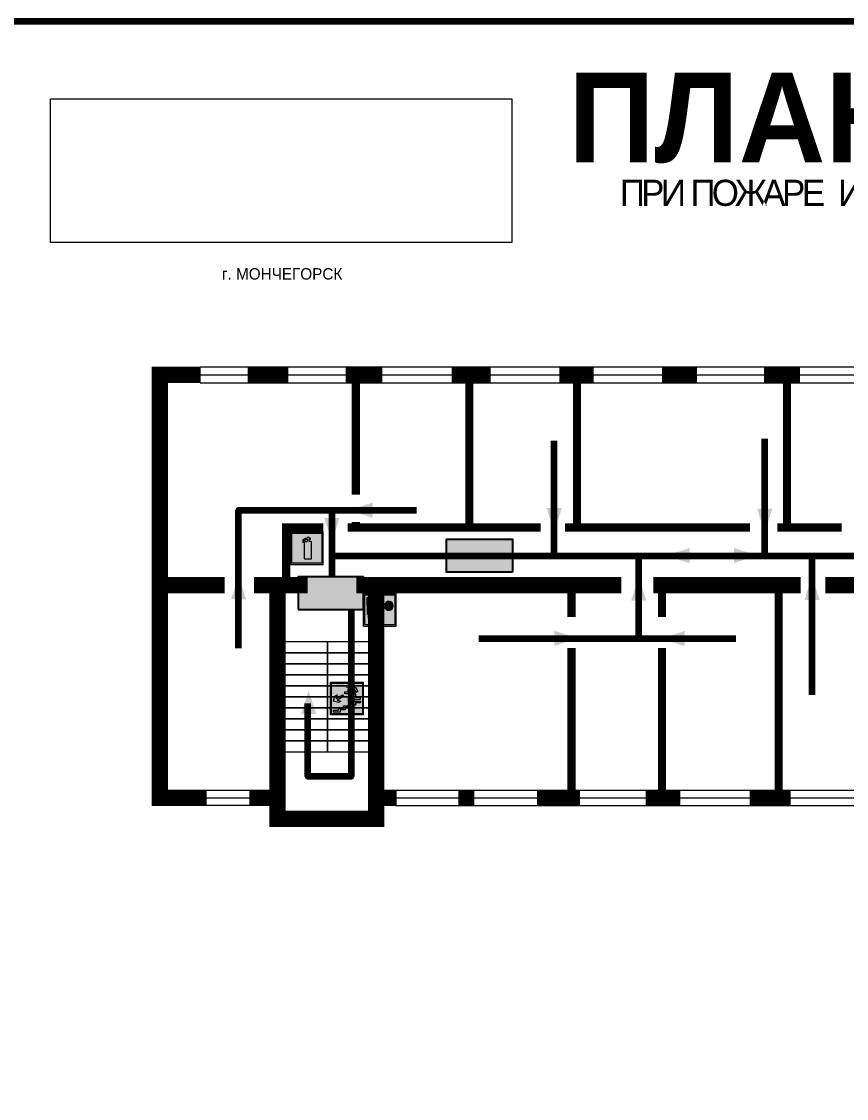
# Model space of a CAD drawing. Header units: millimetres. Extents: x 13114 to 67229, y 22859 to 38520.
# Drawn here: x 22905.1 to 23107.4, y 25987.8 to 26251.8 of the extents above; entities that cross this region are included whole.
import ezdxf

# ---------------------------------------------------------------- set-up
doc = ezdxf.new("R2010")
doc.units = ezdxf.units.MM
doc.layers.add('План_Штампы', color=7, linetype='Continuous')
doc.styles.add('обычный', font='arial.ttf')
picture_1 = doc.add_image_def('image1.jpg', size_in_pixel=(337, 105))

# ---------------------------------------------------------------- blocks, each defined once
blk = doc.blocks.new('A$C7B4425F7')
at = {"true_color": 0xffffff}
blk.add_hatch(color=7, dxfattribs=at).paths.add_polyline_path([(0, 0), (-16, 0), (-16, -8), (0, -8)])
h = blk.add_hatch(color=126)
h.paths.add_polyline_path([(-0.2, -0.2), (-15.8, -0.2), (-15.8, -7.8), (-0.2, -7.8)])
h.paths.add_polyline_path([(-11.76, -2.03), (-11.76, -3.66), (-11.17, -3.66, -0.568275), (-11.17, -6.18), (-12.58, -6.18), (-12.58, -2.03)], flags=16)
h.paths.add_polyline_path([(-13.33, -4.12, -0.495768), (-13.59, -6.18), (-15.03, -6.18), (-15.03, -2.03), (-13.59, -2.03, -0.487973)], flags=16)
h.paths.add_polyline_path([(-10.25, -2.03), (-9.48, -2.03), (-9.48, -6.18), (-10.25, -6.18)], flags=16)
h.paths.add_polyline_path([(-13.84, -3.69), (-14.24, -3.69), (-14.24, -3.03), (-13.9, -3.03, -0.692621)], flags=0)
h.paths.add_polyline_path([(-9.15, -2.03), (-8.4, -2.03), (-8.04, -3.07), (-7.68, -2.03), (-6.93, -2.03), (-7.64, -4.1), (-6.93, -6.18), (-7.68, -6.18), (-8.04, -5.14), (-8.4, -6.18), (-9.15, -6.18), (-8.44, -4.1)], flags=16)
h.paths.add_polyline_path([(-11.76, -4.46), (-11.42, -4.46, -0.692621), (-11.36, -5.12), (-11.76, -5.12)], flags=0)
h.paths.add_polyline_path([(-13.9, -5.2), (-14.24, -5.2), (-14.24, -4.55), (-13.84, -4.55, -0.708038)], flags=0)
edge = h.paths.add_edge_path(flags=16)
edge.add_ellipse((-5.51, -4.08), major_axis=(0, 2.05), ratio=0.586184, start_angle=0, end_angle=360)
edge = h.paths.add_edge_path(flags=0)
edge.add_ellipse((-5.51, -4.08), major_axis=(0, 1.14), ratio=0.454828, start_angle=0, end_angle=360)
h.paths.add_polyline_path([(-4.13, -4.96, 0.377264), (-3.48, -4.52, 0.0555), (-3.16, -2.03), (-1.66, -2.03), (-1.66, -4.96), (-0.96, -4.96), (-0.96, -7.01), (-1.75, -7.01), (-1.75, -6.18), (-3.3, -6.18), (-3.3, -7.02), (-4.13, -7.02)], flags=16)
h.paths.add_polyline_path([(-2.73, -2.91), (-2.28, -2.91), (-2.28, -4.96), (-3.05, -4.96, 0.079136)], flags=0)
at = {"color": 126}
blk.add_lwpolyline([(-16, -8), (0, -8), (0, 0), (-16, 0)], close=True, dxfattribs=at)
blk = doc.blocks.new('вниз 3')
at = {"lineweight": 0, "true_color": 0xffffff}
h = blk.add_hatch(color=7, dxfattribs=at)
h.dxf.hatch_style = 1
h.paths.add_polyline_path([(40997.5, -4475.69), (40997.25, -4475.28), (40995.76, -4476.15), (40995.97, -4475.23), (40995.39, -4475.56), (40995.05, -4476.83), (40996.33, -4477.17), (40996.91, -4476.83), (40996, -4476.55)], flags=0)
h.paths.add_polyline_path([(40999.81, -4473.95), (41000.22, -4473.95), (41000.64, -4474.67), (41001.03, -4474.43), (41000.46, -4473.49), (41000.42, -4473.49), (40999.43, -4473.49), (40998.68, -4473.92), (40998.68, -4474.57), (40997.88, -4474.57), (40997.88, -4475), (40999.14, -4475), (40999.14, -4474.43), (40999.14, -4474.38), (40999.59, -4475.15), (40998.72, -4475.67), (40998.72, -4477.06), (40999.24, -4477.06), (40999.24, -4475.96), (40999.95, -4475.56), (40999.95, -4476.43), (41001.61, -4476.43), (41001.61, -4475.88), (41000.47, -4475.88), (41000.47, -4475.12)], flags=0)
h.paths.add_polyline_path([(40999.2, -4473.24, 1), (40998.35, -4473.24, 1)], flags=0)
h.paths.add_polyline_path([(41000.46, -4477.26), (41001.69, -4477.26), (41001.69, -4476.84), (41000.03, -4476.84), (41000.03, -4477.39), (40998.78, -4477.39), (40998.78, -4477.95), (40997.53, -4477.95), (40997.53, -4478.5), (40996.29, -4478.5), (40996.29, -4479.06), (40995.05, -4479.06), (40995.05, -4479.48), (40995.29, -4479.48), (40996.72, -4479.48), (40996.72, -4478.92), (40997.97, -4478.92), (40997.97, -4478.36), (40999.2, -4478.36), (40999.2, -4477.81), (41000.46, -4477.81)], flags=0)
h.paths.add_polyline_path([(41002.37, -4472.17), (40994.37, -4472.17), (40994.37, -4480.17), (41002.37, -4480.17)])
h.paths.add_polyline_path([(41002.16, -4479.96), (40994.57, -4479.96), (40994.57, -4472.37), (41002.16, -4472.37)], flags=16)
h.paths.add_polyline_path([(41001.61, -4475.88), (41001.61, -4476.43), (40999.95, -4476.43), (40999.95, -4475.56), (40999.24, -4475.96), (40999.24, -4477.06), (40998.72, -4477.06), (40998.72, -4475.67), (40999.59, -4475.15), (40999.14, -4474.38), (40999.14, -4474.43), (40999.14, -4475), (40997.88, -4475), (40997.88, -4474.57), (40998.68, -4474.57), (40998.68, -4473.92), (40999.43, -4473.49), (41000.42, -4473.49), (41000.46, -4473.49), (41001.03, -4474.43), (41000.64, -4474.67), (41000.22, -4473.95), (40999.81, -4473.95), (41000.47, -4475.12), (41000.47, -4475.88)], flags=0)
h.paths.add_polyline_path([(41001.69, -4476.84), (41001.69, -4477.26), (41000.46, -4477.26), (41000.46, -4477.81), (40999.2, -4477.81), (40999.2, -4478.36), (40997.97, -4478.36), (40997.97, -4478.92), (40996.72, -4478.92), (40996.72, -4479.48), (40995.05, -4479.48), (40995.05, -4479.06), (40996.29, -4479.06), (40996.29, -4478.5), (40997.53, -4478.5), (40997.53, -4477.95), (40998.78, -4477.95), (40998.78, -4477.39), (41000.03, -4477.39), (41000.03, -4476.84)], flags=0)
h.paths.add_polyline_path([(40998.35, -4473.24, -1), (40999.2, -4473.24, -1)], flags=0)
h.paths.add_polyline_path([(40997.5, -4475.69), (40996, -4476.55), (40996.91, -4476.83), (40996.33, -4477.17), (40995.05, -4476.83), (40995.39, -4475.56), (40995.97, -4475.23), (40995.76, -4476.15), (40997.25, -4475.28)], flags=0)
at = {"lineweight": 0}
h = blk.add_hatch(color=126, dxfattribs=at)
h.dxf.hatch_style = 1
h.paths.add_polyline_path([(41002.16, -4472.37), (40994.57, -4472.37), (40994.57, -4479.96), (41002.16, -4479.96)])
h.paths.add_polyline_path([(40995.97, -4475.23), (40995.76, -4476.15), (40997.25, -4475.28), (40997.5, -4475.69), (40996, -4476.55), (40996.91, -4476.83), (40996.33, -4477.17), (40995.05, -4476.83), (40995.39, -4475.56)], flags=16)
h.paths.add_polyline_path([(40997.88, -4474.57), (40998.68, -4474.57), (40998.68, -4473.92), (40999.43, -4473.49), (41000.42, -4473.49), (41000.46, -4473.49), (41001.03, -4474.43), (41000.64, -4474.67), (41000.22, -4473.95), (40999.81, -4473.95), (41000.47, -4475.12), (41000.47, -4475.88), (41001.61, -4475.88), (41001.61, -4476.43), (40999.95, -4476.43), (40999.95, -4475.56), (40999.24, -4475.96), (40999.24, -4477.06), (40998.72, -4477.06), (40998.72, -4475.67), (40999.59, -4475.15), (40999.14, -4474.38), (40999.14, -4474.43), (40999.14, -4475), (40997.88, -4475)], flags=16)
h.paths.add_polyline_path([(40998.35, -4473.24, -1), (40999.2, -4473.24, -1)], flags=16)
h.paths.add_polyline_path([(40997.53, -4477.95), (40998.78, -4477.95), (40998.78, -4477.39), (41000.03, -4477.39), (41000.03, -4476.84), (41001.69, -4476.84), (41001.69, -4477.26), (41000.46, -4477.26), (41000.46, -4477.81), (40999.2, -4477.81), (40999.2, -4478.36), (40997.97, -4478.36), (40997.97, -4478.92), (40996.72, -4478.92), (40996.72, -4479.48), (40995.05, -4479.48), (40995.05, -4479.06), (40996.29, -4479.06), (40996.29, -4478.5), (40997.53, -4478.5)], flags=16)
at = {"lineweight": 0, "true_color": 0xffffff}
h = blk.add_hatch(color=7, dxfattribs=at)
h.dxf.hatch_style = 1
h.paths.add_polyline_path([(40999.2, -4473.24, 1), (40998.35, -4473.24, 1)])
h.paths.add_polyline_path([(40999.81, -4473.95), (41000.22, -4473.95), (41000.64, -4474.67), (41001.03, -4474.43), (41000.46, -4473.49), (41000.42, -4473.49), (40999.43, -4473.49), (40998.68, -4473.92), (40998.68, -4474.57), (40997.88, -4474.57), (40997.88, -4475), (40999.14, -4475), (40999.14, -4474.43), (40999.14, -4474.38), (40999.59, -4475.15), (40998.72, -4475.67), (40998.72, -4477.06), (40999.24, -4477.06), (40999.24, -4475.96), (40999.95, -4475.56), (40999.95, -4476.43), (41001.61, -4476.43), (41001.61, -4475.88), (41000.47, -4475.88), (41000.47, -4475.12)])
h.paths.add_polyline_path([(40999.2, -4477.81), (41000.46, -4477.81), (41000.46, -4477.26), (41001.69, -4477.26), (41001.69, -4476.84), (41000.03, -4476.84), (41000.03, -4477.39), (40998.78, -4477.39), (40998.78, -4477.95), (40997.53, -4477.95), (40997.53, -4478.5), (40996.29, -4478.5), (40996.29, -4479.06), (40995.05, -4479.06), (40995.05, -4479.48), (40995.29, -4479.48), (40996.72, -4479.48), (40996.72, -4478.92), (40997.97, -4478.92), (40997.97, -4478.36), (40999.2, -4478.36)])
h.paths.add_polyline_path([(40997.5, -4475.69), (40997.25, -4475.28), (40995.76, -4476.15), (40995.97, -4475.23), (40995.39, -4475.56), (40995.05, -4476.83), (40996.33, -4477.17), (40996.91, -4476.83), (40996, -4476.55)])
at = {"color": 126, "lineweight": 0}
for points in [[(40994.37, -4472.17), (41002.37, -4472.17), (41002.37, -4480.17), (40994.37, -4480.17)], [(40994.57, -4472.37), (41002.16, -4472.37), (41002.16, -4479.96), (40994.57, -4479.96)]]:
    blk.add_lwpolyline(points, close=True, dxfattribs=at)
for points in [[(40999.14, -4474.43), (40999.14, -4475), (40997.88, -4475), (40997.88, -4474.57), (40998.68, -4474.57), (40998.68, -4473.92), (40999.43, -4473.49), (41000.42, -4473.49), (41000.46, -4473.49), (41001.03, -4474.43), (41000.64, -4474.67), (41000.22, -4473.95), (40999.81, -4473.95), (41000.47, -4475.12), (41000.47, -4475.88), (41001.61, -4475.88), (41001.61, -4476.43), (40999.95, -4476.43), (40999.95, -4475.56), (40999.24, -4475.96), (40999.24, -4477.06), (40998.72, -4477.06), (40998.72, -4475.67), (40999.59, -4475.15), (40999.14, -4474.38), (40999.14, -4474.43)], [(40995.05, -4476.83), (40995.39, -4475.56), (40995.97, -4475.23), (40995.76, -4476.15), (40997.25, -4475.28), (40997.5, -4475.69), (40996, -4476.55), (40996.91, -4476.83), (40996.33, -4477.17), (40995.05, -4476.83)], [(40995.29, -4479.48), (40995.05, -4479.48), (40995.05, -4479.06), (40996.29, -4479.06), (40996.29, -4478.5), (40997.53, -4478.5), (40997.53, -4477.95), (40998.78, -4477.95), (40998.78, -4477.39), (41000.03, -4477.39), (41000.03, -4476.84), (41001.69, -4476.84), (41001.69, -4477.26), (41000.46, -4477.26), (41000.46, -4477.81), (40999.2, -4477.81), (40999.2, -4478.36), (40997.97, -4478.36), (40997.97, -4478.92), (40996.72, -4478.92), (40996.72, -4479.48), (40995.05, -4479.48)]]:
    blk.add_lwpolyline(points, dxfattribs=at)
blk.add_circle((40998.77, -4473.24), 0.426, dxfattribs=at)
blk = doc.blocks.new('A$C32E8229D')
at = {"true_color": 0xffffff}
blk.add_hatch(color=7, dxfattribs=at).paths.add_polyline_path([(0, 0), (0, -8), (16, -8), (16, 0)])
h = blk.add_hatch(color=126)
h.paths.add_polyline_path([(0.2, -0.2), (15.8, -0.2), (15.8, -7.8), (0.2, -7.8)])
h.paths.add_polyline_path([(13.49, -2.05), (12.08, -2.05), (11.37, -2.63, 0.162397), (11.29, -2.84), (11.29, -3.63), (10.35, -3.63), (10.35, -4.05), (11.68, -4.05), (11.68, -3.48), (12.26, -4.28), (11.29, -5.1), (11.29, -6.78), (11.85, -6.78), (11.85, -5.44), (12.8, -4.64), (12.8, -5.94), (14.46, -5.94), (14.46, -5.39), (13.45, -5.39), (13.45, -3.97), (12.46, -2.59), (13.15, -2.59), (13.69, -3.34), (14.18, -3)], flags=16)
h.paths.add_polyline_path([(10.74, -1.82, 1), (11.8, -1.82, 1)], flags=16)
h.paths.add_polyline_path([(9.39, -3.59), (5.99, -3.59), (6.56, -3.03), (5.91, -3.03), (5.1, -3.83), (5.91, -4.64), (6.56, -4.64), (5.99, -4.09), (9.39, -4.09)], flags=16)
h.paths.add_polyline_path([(4.29, -1.08), (1.72, -1.08), (1.72, -6.6), (4.29, -6.6)], flags=16)
at = {"color": 126}
blk.add_lwpolyline([(16, -8), (0, -8), (0, 0), (16, 0)], close=True, dxfattribs=at)
blk = doc.blocks.new('A$C37112FD5')
at = {"true_color": 0xf5f5ff}
h = blk.add_hatch(color=7, dxfattribs=at)
h.dxf.hatch_style = 1
h.paths.add_polyline_path([(12.8, -7.4), (0, -7.4), (0, -20.2), (12.8, -20.2)])
h.paths.add_polyline_path([(12.29, -7.91), (12.29, -19.69), (0.51, -19.69), (0.51, -7.91)], flags=16)
h.paths.add_polyline_path([(4.98, -9.04, -0.42597), (5.17, -9.22), (5.17, -12.25), (5.17, -15.29, -0.432244), (4.98, -15.47), (4.83, -15.47, -0.42597), (4.64, -15.29), (4.64, -12.25), (4.64, -9.22, -0.432244), (4.83, -9.04)], flags=0)
h.paths.add_polyline_path([(4.28, -9.22), (4.28, -12.25), (4.28, -15.29, -0.432244), (4.09, -15.47), (3.94, -15.47, -0.42597), (3.75, -15.29), (3.75, -12.25), (3.75, -9.22, -0.432244), (3.94, -9.04), (4.09, -9.04, -0.42597)], flags=0)
h.paths.add_polyline_path([(5.72, -9.04), (5.87, -9.04, -0.42597), (6.06, -9.22), (6.06, -12.25), (6.06, -15.29, -0.432244), (5.87, -15.47), (5.72, -15.47, -0.42597), (5.53, -15.29), (5.53, -12.25), (5.53, -9.22, -0.432244)], flags=0)
h.paths.add_polyline_path([(6.42, -8.9), (6.5, -8.9, -0.42597), (6.69, -9.08), (6.69, -12.03), (8.21, -12.03, -15.824349), (8.21, -12.47), (6.69, -12.47), (6.69, -15.42, -0.432244), (6.5, -15.6), (6.42, -15.6)], flags=0)
h.paths.add_polyline_path([(3.39, -9.22), (3.39, -12.25), (3.39, -15.29, -0.432244), (3.2, -15.47), (3.05, -15.47, -0.42597), (2.85, -15.29), (2.85, -12.25), (2.85, -9.22, -0.432244), (3.05, -9.04), (3.2, -9.04, -0.42597)], flags=0)
h.paths.add_polyline_path([(2.5, -9.22), (2.5, -16.71), (1.96, -16.71), (1.96, -9.22, -0.432244), (2.15, -9.04), (2.31, -9.04, -0.42597)], flags=0)
h.paths.add_polyline_path([(1.61, -8.9), (1.61, -15.6), (1.57, -15.6, -0.42597), (1.37, -15.42), (1.37, -12.03), (1.37, -9.09, -0.432244), (1.57, -8.9)], flags=0)
h.paths.add_polyline_path([(9.76, -10.81), (9.76, -12.03), (8.49, -12.03, -0.336371)], flags=0)
h.paths.add_polyline_path([(8.49, -12.47), (9.76, -12.47), (9.76, -13.7, -0.336371)], flags=0)
h.paths.add_polyline_path([(10.11, -10.81, -0.336371), (11.38, -12.03), (10.11, -12.03)], flags=0)
h.paths.add_polyline_path([(10.11, -12.47), (11.38, -12.47, -0.336371), (10.11, -13.7)], flags=0)
h.paths.add_polyline_path([(2.5, -16.84), (2.5, -17.05), (1.97, -17.05), (1.97, -16.84)], flags=0)
h.paths.add_polyline_path([(2.5, -17.24, -0.033778), (2.24, -18.6, -0.033778), (1.97, -17.24)], flags=0)
h = blk.add_hatch(color=242)
h.dxf.hatch_style = 1
h.paths.add_polyline_path([(12.29, -7.91), (0.51, -7.91), (0.51, -19.69), (12.29, -19.69)])
h.paths.add_polyline_path([(6.42, -15.6), (6.42, -8.9), (6.5, -8.9, -0.42597), (6.69, -9.08), (6.69, -12.03), (8.21, -12.03, -15.824349), (8.21, -12.47), (6.69, -12.47), (6.69, -15.42, -0.432244), (6.5, -15.6)], flags=16)
h.paths.add_polyline_path([(5.87, -15.47), (5.72, -15.47, -0.42597), (5.53, -15.29), (5.53, -12.25), (5.53, -9.22, -0.432244), (5.72, -9.04), (5.87, -9.04, -0.42597), (6.06, -9.22), (6.06, -12.25), (6.06, -15.29, -0.432244)], flags=16)
h.paths.add_polyline_path([(4.98, -15.47), (4.83, -15.47, -0.42597), (4.64, -15.29), (4.64, -12.25), (4.64, -9.22, -0.432244), (4.83, -9.04), (4.98, -9.04, -0.42597), (5.17, -9.22), (5.17, -12.25), (5.17, -15.29, -0.432244)], flags=16)
h.paths.add_polyline_path([(4.09, -15.47), (3.94, -15.47, -0.42597), (3.75, -15.29), (3.75, -12.25), (3.75, -9.22, -0.432244), (3.94, -9.04), (4.09, -9.04, -0.42597), (4.28, -9.22), (4.28, -12.25), (4.28, -15.29, -0.432244)], flags=16)
h.paths.add_polyline_path([(3.2, -15.47), (3.05, -15.47, -0.42597), (2.85, -15.29), (2.85, -12.25), (2.85, -9.22, -0.432244), (3.05, -9.04), (3.2, -9.04, -0.42597), (3.39, -9.22), (3.39, -12.25), (3.39, -15.29, -0.432244)], flags=16)
h.paths.add_polyline_path([(2.5, -17.05), (1.97, -17.05), (1.97, -16.84), (2.5, -16.84)], flags=16)
h.paths.add_polyline_path([(2.5, -17.24, -0.033778), (2.24, -18.6, -0.033778), (1.97, -17.24)], flags=16)
h.paths.add_polyline_path([(2.5, -16.71), (1.96, -16.71), (1.96, -9.22, -0.432244), (2.15, -9.04), (2.31, -9.04, -0.42597), (2.5, -9.22)], flags=16)
h.paths.add_polyline_path([(1.61, -15.6), (1.57, -15.6, -0.42597), (1.37, -15.42), (1.37, -12.03), (1.37, -9.09, -0.432244), (1.57, -8.9), (1.61, -8.9)], flags=16)
h.paths.add_polyline_path([(8.49, -12.47), (9.76, -12.47), (9.76, -13.7, -0.336371)], flags=0)
h.paths.add_polyline_path([(10.11, -13.7), (10.11, -12.47), (11.38, -12.47, -0.336371)], flags=0)
h.paths.add_polyline_path([(8.49, -12.03, -0.336371), (9.76, -10.81), (9.76, -12.03)], flags=0)
h.paths.add_polyline_path([(10.11, -12.03), (10.11, -10.81, -0.336371), (11.38, -12.03)], flags=0)
h = blk.add_hatch(color=7, dxfattribs=at)
h.dxf.hatch_style = 1
h.paths.add_polyline_path([(1.61, -8.9), (1.57, -8.9, 0.432244), (1.37, -9.09), (1.37, -12.03), (1.37, -15.42, 0.42597), (1.57, -15.6), (1.61, -15.6)])
h.paths.add_polyline_path([(2.5, -9.22, 0.42597), (2.31, -9.04), (2.15, -9.04, 0.432244), (1.96, -9.22), (1.96, -16.71), (2.5, -16.71)])
h.paths.add_polyline_path([(2.5, -16.84), (1.97, -16.84), (1.97, -17.05), (2.5, -17.05)])
h.paths.add_polyline_path([(2.5, -17.24), (1.97, -17.24, 0.033778), (2.24, -18.6, 0.033778)])
h.paths.add_polyline_path([(3.39, -12.25), (3.39, -9.22, 0.42597), (3.2, -9.04), (3.05, -9.04, 0.432244), (2.85, -9.22), (2.85, -12.25), (2.85, -15.29, 0.42597), (3.05, -15.47), (3.2, -15.47, 0.432244), (3.39, -15.29)])
h.paths.add_polyline_path([(4.28, -12.25), (4.28, -9.22, 0.42597), (4.09, -9.04), (3.94, -9.04, 0.432244), (3.75, -9.22), (3.75, -12.25), (3.75, -15.29, 0.42597), (3.94, -15.47), (4.09, -15.47, 0.432244), (4.28, -15.29)])
h.paths.add_polyline_path([(5.17, -12.25), (5.17, -9.22, 0.42597), (4.98, -9.04), (4.83, -9.04, 0.432244), (4.64, -9.22), (4.64, -12.25), (4.64, -15.29, 0.42597), (4.83, -15.47), (4.98, -15.47, 0.432244), (5.17, -15.29)])
h.paths.add_polyline_path([(6.06, -12.25), (6.06, -9.22, 0.42597), (5.87, -9.04), (5.72, -9.04, 0.432244), (5.53, -9.22), (5.53, -12.25), (5.53, -15.29, 0.42597), (5.72, -15.47), (5.87, -15.47, 0.432244), (6.06, -15.29)])
h.paths.add_polyline_path([(6.69, -12.47), (8.21, -12.47, 15.824349), (8.21, -12.03), (6.69, -12.03), (6.69, -9.08, 0.42597), (6.5, -8.9), (6.42, -8.9), (6.42, -15.6), (6.5, -15.6, 0.432244), (6.69, -15.42)])
h.paths.add_polyline_path([(8.49, -12.47), (9.76, -12.47), (9.76, -13.7, -0.336371)], flags=16)
h.paths.add_polyline_path([(8.49, -12.03, -0.336371), (9.76, -10.81), (9.76, -12.03)], flags=16)
h.paths.add_polyline_path([(10.11, -12.47), (11.38, -12.47, -0.336371), (10.11, -13.7)], flags=16)
h.paths.add_polyline_path([(10.11, -12.03), (10.11, -10.81, -0.336371), (11.38, -12.03)], flags=16)
h = blk.add_hatch(color=242)
h.dxf.hatch_style = 1
h.paths.add_polyline_path([(9.76, -10.81, 0.336371), (8.49, -12.03), (9.76, -12.03)])
h.paths.add_polyline_path([(10.11, -10.81), (10.11, -12.03), (11.38, -12.03, 0.336371)])
h.paths.add_polyline_path([(11.38, -12.47), (10.11, -12.47), (10.11, -13.7, 0.336371)])
h.paths.add_polyline_path([(9.76, -12.47), (8.49, -12.47, 0.336371), (9.76, -13.7)])
at = {"color": 242, "lineweight": 5}
for p, q in [((0, -20.2), (0, -7.4)), ((0, -7.4), (12.8, -7.4)), ((12.8, -20.2), (12.8, -7.4)), ((1.37, -12.03), (1.37, -9.08)), ((1.37, -12.03), (1.37, -15.42)), ((1.57, -8.9), (1.61, -8.9)), ((1.61, -8.9), (1.61, -15.6)), ((1.96, -16.71), (1.96, -9.22)), ((2.15, -9.04), (2.31, -9.04)), ((2.5, -16.71), (2.5, -9.22)), ((2.85, -12.25), (2.85, -9.22)), ((2.85, -12.25), (2.85, -15.29)), ((3.05, -9.04), (3.2, -9.04)), ((3.39, -12.25), (3.39, -9.22)), ((3.39, -12.25), (3.39, -15.29)), ((3.75, -12.25), (3.75, -9.22)), ((3.75, -12.25), (3.75, -15.29)), ((3.94, -9.04), (4.09, -9.04)), ((4.28, -12.25), (4.28, -9.22)), ((4.28, -12.25), (4.28, -15.29)), ((4.64, -12.25), (4.64, -9.22)), ((4.64, -12.25), (4.64, -15.29)), ((4.83, -9.04), (4.98, -9.04)), ((5.17, -12.25), (5.17, -9.22)), ((5.17, -12.25), (5.17, -15.29)), ((5.53, -12.25), (5.53, -9.22)), ((5.53, -12.25), (5.53, -15.29)), ((5.72, -9.04), (5.87, -9.04)), ((6.06, -12.25), (6.06, -9.22)), ((6.06, -12.25), (6.06, -15.29)), ((6.42, -8.9), (6.42, -15.6)), ((6.5, -8.9), (6.42, -8.9)), ((6.69, -12.03), (6.69, -9.08)), ((8.21, -12.03), (6.69, -12.03)), ((8.21, -12.47), (6.69, -12.47)), ((6.69, -12.47), (6.69, -15.42)), ((9.76, -12.03), (8.49, -12.03)), ((9.76, -12.47), (8.49, -12.47)), ((9.76, -10.81), (9.76, -12.03)), ((9.76, -12.47), (9.76, -13.7)), ((10.11, -10.81), (10.11, -12.03)), ((11.38, -12.03), (10.11, -12.03)), ((11.38, -12.47), (10.11, -12.47)), ((10.11, -12.47), (10.11, -13.7)), ((1.57, -15.6), (1.61, -15.6)), ((1.96, -16.71), (2.5, -16.71)), ((1.97, -16.84), (2.5, -16.84)), ((1.97, -17.05), (1.97, -16.84)), ((2.5, -16.84), (2.5, -17.05)), ((3.05, -15.47), (3.2, -15.47)), ((3.94, -15.47), (4.09, -15.47)), ((4.83, -15.47), (4.98, -15.47)), ((5.72, -15.47), (5.87, -15.47)), ((6.42, -15.6), (6.5, -15.6)), ((0, -20.2), (12.8, -20.2)), ((2.5, -17.05), (1.97, -17.05)), ((1.97, -17.24), (2.5, -17.24))]:
    blk.add_line(p, q, dxfattribs=at)
blk.add_lwpolyline([(0.51, -7.91), (12.29, -7.91), (12.29, -19.69), (0.51, -19.69)], close=True, dxfattribs=at)
for centre, radius, start, end in [((1.56, -9.09), 0.182, 87.1027, 180.6071), ((2.15, -9.22), 0.182, 87.1027, 180.6071), ((2.32, -9.22), 0.182, 359.3929, 92.8973), ((3.04, -9.22), 0.182, 87.1027, 180.6071), ((3.21, -9.22), 0.182, 359.3929, 92.8973), ((3.93, -9.22), 0.182, 87.1027, 180.6071), ((4.1, -9.22), 0.182, 359.3929, 92.8973), ((4.82, -9.22), 0.182, 87.1027, 180.6071), ((4.99, -9.22), 0.182, 359.3929, 92.8973), ((5.71, -9.22), 0.182, 87.1027, 180.6071), ((5.88, -9.22), 0.182, 359.3929, 92.8973), ((6.51, -9.09), 0.182, 359.3929, 92.8973), ((9.93, -12.25), 1.74, 187.2319, 172.7681), ((9.93, -12.25), 1.46, 96.9927, 171.3585), ((9.93, -12.25), 1.46, 188.6415, 263.0073), ((9.93, -12.25), 1.46, 8.6415, 83.0073), ((9.93, -12.25), 1.46, 276.9927, 351.3585), ((1.56, -15.42), 0.182, 179.3929, 272.8973), ((3.04, -15.29), 0.182, 179.3929, 272.8973), ((3.21, -15.29), 0.182, 267.1027, 0.6071), ((3.93, -15.29), 0.182, 179.3929, 272.8973), ((4.1, -15.29), 0.182, 267.1027, 0.6071), ((4.82, -15.29), 0.182, 179.3929, 272.8973), ((4.99, -15.29), 0.182, 267.1027, 0.6071), ((5.71, -15.29), 0.182, 179.3929, 272.8973), ((5.88, -15.29), 0.182, 267.1027, 0.6071), ((6.51, -15.42), 0.182, 267.1027, 0.6071), ((12.17, -15.98), 10.27, 187.041, 194.7793), ((-7.7, -15.98), 10.27, 345.2207, 352.959)]:
    blk.add_arc(centre, radius, start, end, dxfattribs=at)
blk = doc.blocks.new('A$C3AD82952')
at = {"true_color": 0xf5f5ff}
h = blk.add_hatch(color=7, dxfattribs=at)
h.dxf.hatch_style = 1
h.paths.add_polyline_path([(8.21, 8.73, 0.414214), (7.89, 9.05), (7.22, 9.05), (7.22, 9.92), (7.59, 9.92, 1), (7.57, 10.36), (7.22, 10.36), (7.22, 10.6), (6.43, 10.6), (6.43, 10.36), (6.01, 10.36), (4.74, 9.59), (4.74, 8.69), (4.98, 8.73), (4.98, 9.26), (6.12, 9.91), (6.43, 9.91), (6.43, 9.05), (5.76, 9.05, 0.414214), (5.44, 8.73), (5.44, 2.2), (8.21, 2.2)], flags=0)
h.paths.add_polyline_path([(12.8, 12.8), (0, 12.8), (0, 0), (12.8, 0)])
h.paths.add_polyline_path([(0.51, 12.29), (12.29, 12.29), (12.29, 0.51), (0.51, 0.51)], flags=16)
h.paths.add_polyline_path([(4.74, 9.59), (6.01, 10.36), (6.43, 10.36), (6.43, 10.6), (7.22, 10.6), (7.22, 10.36), (7.59, 10.36, -0.94586), (7.59, 9.92), (7.22, 9.92), (7.22, 9.05), (7.89, 9.05, -0.414214), (8.21, 8.73), (8.21, 2.2), (5.44, 2.2), (5.44, 8.73, -0.414214), (5.76, 9.05), (6.43, 9.05), (6.43, 9.91), (6.12, 9.91), (4.98, 9.26), (4.98, 8.73), (4.74, 8.69)], flags=0)
h = blk.add_hatch(color=242)
h.dxf.hatch_style = 1
h.paths.add_polyline_path([(12.29, 12.29), (0.51, 12.29), (0.51, 0.51), (12.29, 0.51)])
h.paths.add_polyline_path([(4.74, 8.69), (4.74, 9.59), (6.01, 10.36), (6.43, 10.36), (6.43, 10.6), (7.22, 10.6), (7.22, 10.36), (7.59, 10.36, -0.94586), (7.59, 9.92), (7.22, 9.92), (7.22, 9.05), (7.89, 9.05, -0.414214), (8.21, 8.73), (8.21, 2.2), (5.44, 2.2), (5.44, 8.73, -0.414214), (5.76, 9.05), (6.43, 9.05), (6.43, 9.91), (6.12, 9.91), (4.98, 9.26), (4.98, 8.73)], flags=16)
h = blk.add_hatch(color=7, dxfattribs=at)
h.dxf.hatch_style = 1
h.paths.add_polyline_path([(8.21, 8.73, 0.414214), (7.89, 9.05), (7.22, 9.05), (7.22, 9.92), (7.59, 9.92, 1), (7.57, 10.36), (7.22, 10.36), (7.22, 10.6), (6.43, 10.6), (6.43, 10.36), (6.01, 10.36), (4.74, 9.59), (4.74, 8.69), (4.98, 8.73), (4.98, 9.26), (6.12, 9.91), (6.43, 9.91), (6.43, 9.05), (5.76, 9.05, 0.414214), (5.44, 8.73), (5.44, 2.2), (8.21, 2.2)])
at = {"color": 242, "lineweight": 5}
for p, q in [((0, 0), (0, 12.8)), ((0, 12.8), (12.8, 12.8)), ((12.8, 0), (12.8, 12.8)), ((6.01, 10.36), (4.74, 9.59)), ((4.74, 9.59), (4.74, 8.69)), ((4.74, 8.69), (4.98, 8.73)), ((4.98, 9.26), (6.12, 9.91)), ((4.98, 8.73), (4.98, 9.26)), ((5.44, 2.2), (5.44, 8.73)), ((5.76, 9.05), (6.43, 9.05)), ((6.01, 10.36), (6.43, 10.36)), ((6.12, 9.91), (6.43, 9.91)), ((7.22, 10.6), (6.43, 10.6)), ((6.43, 10.6), (6.43, 10.36)), ((6.43, 9.91), (6.43, 9.05)), ((7.22, 10.36), (7.22, 10.6)), ((7.59, 10.36), (7.22, 10.36)), ((7.22, 9.05), (7.22, 9.92)), ((7.59, 9.92), (7.22, 9.92)), ((7.89, 9.05), (7.22, 9.05)), ((8.21, 2.2), (8.21, 8.73)), ((0, 0), (12.8, 0)), ((5.44, 2.2), (8.21, 2.2))]:
    blk.add_line(p, q, dxfattribs=at)
blk.add_lwpolyline([(0.51, 12.29), (12.29, 12.29), (12.29, 0.51), (0.51, 0.51)], close=True, dxfattribs=at)
for centre, radius, start, end in [((5.76, 8.73), 0.32, 90, 180), ((7.58, 10.14), 0.223, 273.1875, 86.8125), ((7.89, 8.73), 0.32, 0, 90)]:
    blk.add_arc(centre, radius, start, end, dxfattribs=at)

msp = doc.modelspace()

# ---------------------------------------------------------------- linework, layer by layer
at = {"color": 6, "lineweight": 100}
msp.add_lwpolyline([(22890.71, 25856.78), (23490.71, 25856.78), (23490.71, 26251.78), (22890.71, 26251.78)], close=True, dxfattribs=at)
at = {"lineweight": 0}
for points, const_width in [([(22950.52, 26061.47), (22939.08, 26061.47), (22939.08, 26165.15), (22949.06, 26165.15)], 4), ([(22960.59, 26165.15), (22970.55, 26165.15)], 4), ([(22984.61, 26165.15), (22993.6, 26165.15)], 4), ([(22987.11, 26135.81), (22987.11, 26165.53)], 2), ([(23010.59, 26165.15), (23020.17, 26165.15)], 4), ([(23014.94, 26127.75), (23014.94, 26165.81)], 2), ([(23036.97, 26165.15), (23045.37, 26165.15)], 4), ([(23041.32, 26127.75), (23041.32, 26165.81)], 2), ([(23062.16, 26165.15), (23070.76, 26165.15)], 4), ([(23087.17, 26165.15), (23095.96, 26165.15)], 4), ([(23092.8, 26127.75), (23092.8, 26165.81)], 2), ([(22970.03, 26114.13), (22970.03, 26127.75), (22979.13, 26127.75)], 2), ([(22985.11, 26127.75), (23032.4, 26127.75)], 2), ([(22987.11, 26127.75), (22987.11, 26129.09)], 2), ([(23038.42, 26127.75), (23083.77, 26127.75)], 2), ([(23090.42, 26127.75), (23106.21, 26127.75)], 2), ([(22954.93, 26113.59), (22939.08, 26113.59)], 4), ([(22975.29, 26113.59), (22962.09, 26113.59)], 4), ([(22967.89, 26113.59), (22967.89, 26061.71)], 4), ([(23052.16, 26113.59), (22987.19, 26113.59)], 4), ([(22992.07, 26061.47), (22992.07, 26113.59)], 4), ([(23039.98, 26105.77), (23039.98, 26114.82)], 2), ([(23096.13, 26113.59), (23060, 26113.59)], 4), ([(23062.16, 26105.77), (23062.16, 26114.82)], 2), ([(23090.77, 26061.47), (23090.77, 26114.38)], 2), ([(23119.82, 26113.59), (23102.22, 26113.59)], 4), ([(23039.98, 26061.47), (23039.98, 26098.18)], 2), ([(23062.16, 26061.47), (23062.16, 26098.18)], 2), ([(22960.97, 26061.47), (22967.89, 26061.47), (22967.89, 26056.33), (22992.07, 26056.33), (22992.07, 26061.47), (22997.11, 26061.47)], 4), ([(23012.22, 26061.47), (23016.13, 26061.47)], 4), ([(23031.49, 26061.47), (23042.07, 26061.47)], 4), ([(23058.19, 26061.47), (23066.63, 26061.47)], 4), ([(23083.67, 26061.47), (23093.74, 26061.47)], 4)]:
    msp.add_lwpolyline(points, dxfattribs=dict(at, const_width=const_width))
for points in [[(22949.03, 26167.11), (23129.5, 26167.11)], [(22949.06, 26165.15), (23129.53, 26165.15)], [(22948.92, 26163.18), (23129.38, 26163.18)], [(22950.34, 26063.33), (22962.81, 26063.33)], [(22996.82, 26063.35), (23138.93, 26063.35)], [(22950.01, 26059.63), (22962.48, 26059.63)], [(22950.52, 26061.47), (22962.99, 26061.47)], [(22996.82, 26059.57), (23138.93, 26059.57)], [(22997.11, 26061.47), (23139.22, 26061.47)]]:
    msp.add_lwpolyline(points, dxfattribs=at)
at = {"color": 126, "lineweight": 100, "true_color": 0x008754}
for points in [[(23035.75, 26120.8), (23035.75, 26149)], [(23087.36, 26120.8), (23087.36, 26149.46)], [(22958.36, 26098.15), (22958.36, 26132.01), (23001.97, 26132.01)], [(22981.22, 26132.01), (22981.22, 26115.64)], [(22981.22, 26120.8), (23187.07, 26120.8)], [(23056.47, 26100.5), (23056.47, 26120.8)], [(23098.94, 26120.8), (23098.94, 26086.69)], [(22985.93, 26107.64), (22985.93, 26066.7), (22975.33, 26066.7), (22975.33, 26084.61)], [(23017.25, 26100.5), (23080.3, 26100.5)]]:
    msp.add_lwpolyline(points, dxfattribs=at)
at = {"lineweight": 0}
for points in [[(22969.39, 26099.72), (22969.39, 26097.02), (22980.14, 26097.02), (22980.14, 26099.72)], [(22980.14, 26099.72), (22980.14, 26097.02), (22990.89, 26097.02), (22990.89, 26099.72)], [(22969.39, 26097.02), (22969.39, 26094.32), (22980.14, 26094.32), (22980.14, 26097.02)], [(22980.14, 26097.02), (22980.14, 26094.32), (22990.89, 26094.32), (22990.89, 26097.02)], [(22969.39, 26094.32), (22969.39, 26091.62), (22980.14, 26091.62), (22980.14, 26094.32)], [(22980.14, 26094.32), (22980.14, 26091.62), (22990.89, 26091.62), (22990.89, 26094.32)], [(22969.39, 26091.62), (22969.39, 26088.92), (22980.14, 26088.92), (22980.14, 26091.62)], [(22980.14, 26091.62), (22980.14, 26088.92), (22990.89, 26088.92), (22990.89, 26091.62)], [(22969.39, 26088.92), (22969.39, 26086.22), (22980.14, 26086.22), (22980.14, 26088.92)], [(22980.14, 26088.92), (22980.14, 26086.22), (22990.89, 26086.22), (22990.89, 26088.92)], [(22969.39, 26086.22), (22969.39, 26083.51), (22980.14, 26083.51), (22980.14, 26086.22)], [(22980.14, 26086.22), (22980.14, 26083.51), (22990.89, 26083.51), (22990.89, 26086.22)], [(22969.39, 26083.51), (22969.39, 26080.81), (22980.14, 26080.81), (22980.14, 26083.51)], [(22980.14, 26083.51), (22980.14, 26080.81), (22990.89, 26080.81), (22990.89, 26083.51)], [(22969.39, 26080.81), (22969.39, 26078.11), (22980.14, 26078.11), (22980.14, 26080.81)], [(22980.14, 26080.81), (22980.14, 26078.11), (22990.89, 26078.11), (22990.89, 26080.81)], [(22969.39, 26078.11), (22969.39, 26075.41), (22980.14, 26075.41), (22980.14, 26078.11)], [(22980.14, 26078.11), (22980.14, 26075.41), (22990.89, 26075.41), (22990.89, 26078.11)], [(22969.39, 26075.41), (22969.39, 26072.71), (22980.14, 26072.71), (22980.14, 26075.41)], [(22980.14, 26075.41), (22980.14, 26072.71), (22990.89, 26072.71), (22990.89, 26075.41)]]:
    msp.add_lwpolyline(points, close=True, dxfattribs=at)
at = {"layer": 'План_Штампы', "color": 126, "true_color": 0x008754}
for points in [[(22991.2, 26133.86), (22991.2, 26130.12), (22985.46, 26131.98)], [(23033.87, 26132.52), (23037.61, 26132.51), (23035.75, 26126.78)], [(23085.48, 26132.33), (23089.21, 26132.32), (23087.36, 26126.58)], [(22979.36, 26130.09), (22983.1, 26130.08), (22981.25, 26124.35)], [(23068.93, 26122.72), (23068.92, 26118.98), (23063.18, 26120.83)], [(23079.78, 26118.98), (23079.79, 26122.72), (23085.52, 26120.87)], [(22960.22, 26110.1), (22956.48, 26110.11), (22958.34, 26115.84)], [(23058.35, 26109.77), (23054.61, 26109.78), (23056.46, 26115.52)], [(23100.84, 26109.95), (23097.1, 26109.96), (23098.95, 26115.69)], [(23035.79, 26098.69), (23035.8, 26102.43), (23041.53, 26100.58)], [(23067.71, 26102.38), (23067.7, 26098.64), (23061.97, 26100.5)], [(22977.41, 26081.98), (22973.67, 26081.99), (22975.52, 26087.73)]]:
    msp.add_solid(points, dxfattribs=at)

# ---------------------------------------------------------------- block references
for name, p, xscale, yscale, zscale in [('A$C3AD82952', (22971.12, 26118.65), 0.625, 0.625, 0.625), ('A$C37112FD5', (22988.99, 26116.18), 0.6249984004534781, 0.6249984004534781, 0.6249984004534781)]:
    msp.add_blockref(name, p, dxfattribs=dict(xscale=xscale, yscale=yscale, zscale=zscale))
at = {"color": 126, "true_color": 0x008754}
msp.add_blockref('вниз 3', (-18013.46, 30561.98), dxfattribs=at)
at = {"layer": 'План_Штампы', "color": 126, "true_color": 0x008754, "xscale": 1.012510887696, "yscale": 1.012510887696, "zscale": 1.012510887696, "rotation": 359.9978653237144}
msp.add_blockref('A$C32E8229D', (23009.31, 26124.87), dxfattribs=at)
at = {"layer": 'План_Штампы'}
msp.add_blockref('A$C7B4425F7', (22988.99, 26115.64), dxfattribs=at)

# ---------------------------------------------------------------- texts
at = {"lineweight": 0, "style": 'обычный'}
for s, insert, char_height, width, attachment_point in [('{\\fProxima Nova Rg|b1|i0|c204|p2;ПЛАН ЭВАКУАЦИИ}', (23039.2, 26239.26), 22, 493.8901, 1), ('\\pi-8.4,l8.4,t8.4;{\\fProxima Nova Rg|b0|i0|c204|p2;г. МОНЧЕГОРСК\\H1.1997x; }', (22969.03, 26189.9), 2.8, 126.6484, 5)]:
    msp.add_mtext(s, dxfattribs=dict(at, insert=insert, char_height=char_height, width=width, attachment_point=attachment_point))
at = {"color": 0, "lineweight": 0, "insert": (23189.28, 26213.17), "char_height": 8, "width": 449.2158, "attachment_point": 5, "style": 'обычный'}
msp.add_mtext('{\\fArial Black|b1|i0|c204|p34;\\H2x;\\T0.85;  \\fArial Narrow|b0|i0|c204|p34;\\H0.8x;\\W0.9;\\P\\fProxima Nova Rg|b0|i0|c204|p2;\\H0.5x;\\W1;\\C256;ПРИ ПОЖАРЕ  ИЛИ ДРУГИХ ЧРЕЗВЫЧАЙНЫХ СИТУАЦИЯХ  ИЗ ПОМЕЩЕНИЙ \\fProxima Nova Rg|b1|i0|c204|p2;\\H1.25x;\\PЦЭО: \\fProxima Nova Rg|b1|i0|c0|p2; \\fProxima Nova Rg|b1|i0|c204|p2;АБК ЦВС\\fProxima Nova Rg|b1|i0|c0|p2;  2 \\fProxima Nova Rg|b1|i0|c204|p2;ЭТАЖ}', dxfattribs=at)

# ---------------------------------------------------------------- pictures from other files: only their frames are drawn
at = {"color": 7, "lineweight": 0, "true_color": 0xf5f5ff}
image = msp.add_image(picture_1, insert=(22912.2, 26197.61), size_in_units=(113.11, 35.24), dxfattribs=at)
image.dxf.flags = 7

doc.saveas('drawing.dxf')
